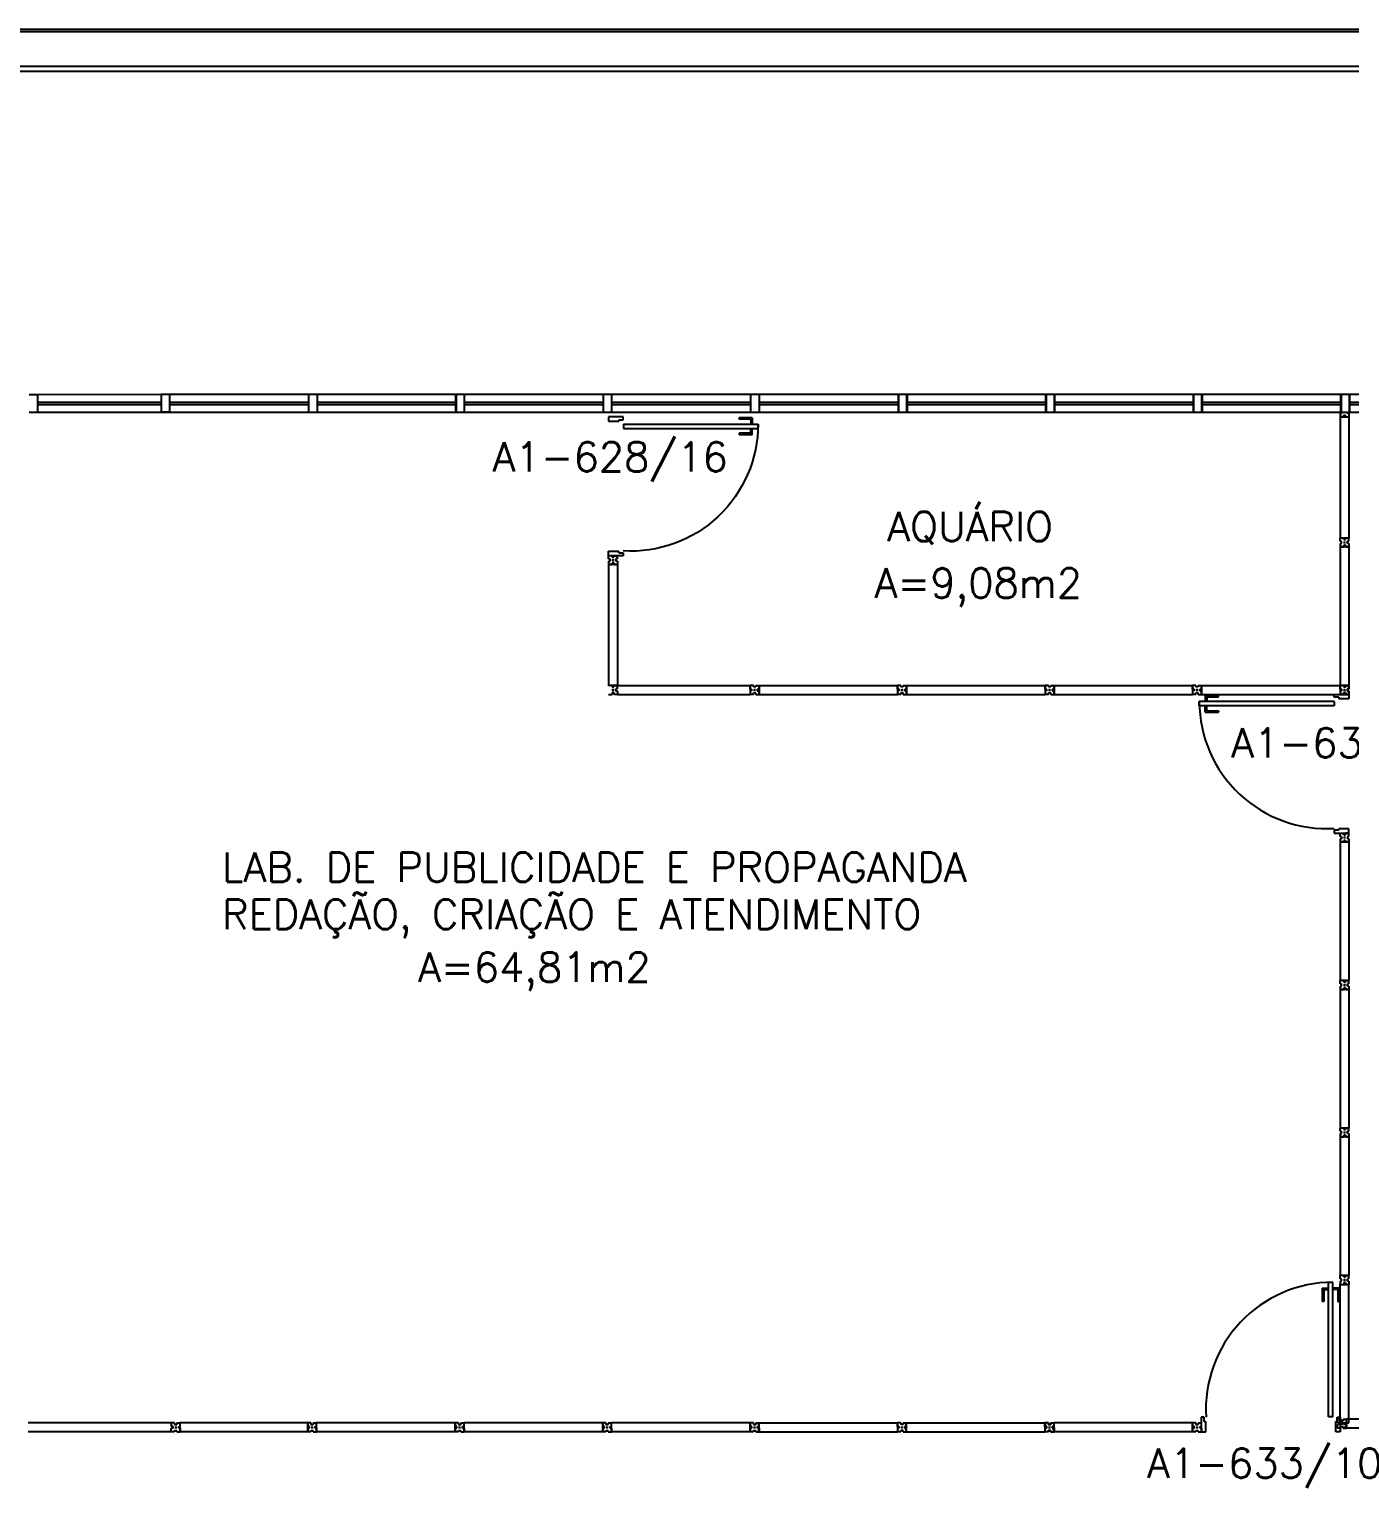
# Model space of a CAD drawing. Extents: x -16 to 243, y 482 to 579.
# Drawn here: x 156.39 to 165.34, y 504.55 to 514.44 of the extents above; entities that cross this region are included whole.
import ezdxf

# ---------------------------------------------------------------- set-up
doc = ezdxf.new("R2010")
doc.units = 0
doc.header["$LTSCALE"] = 0.02
doc.header["$MEASUREMENT"] = 0
doc.layers.get('0').update_dxf_attribs({"linetype": 'CONTINUOUS'})
for name, color, linetype in [('1', 1, 'CONTINUOUS'), ('ALV', 2, 'CONTINUOUS'), ('AR-ALV-VT2', 2, 'CONTINUOUS'), ('AR-DIV-EXI', 2, 'CONTINUOUS'), ('AR-ESQ', 7, 'CONTINUOUS'), ('AR-ESQ-CRT', 243, 'CONTINUOUS'), ('BI-ESQ', 7, 'CONTINUOUS'), ('DIV', 2, 'CONTINUOUS'), ('TEXTO', 2, 'CONTINUOUS'), ('TEXTO-ENDEREÇO', 2, 'CONTINUOUS'), ('ÁREA', 2, 'CONTINUOUS')]:
    doc.layers.add(name, color=color, linetype=linetype)
doc.styles.add('UNB-100', font='simplex.shx', dxfattribs={"height": 0.2})
doc.styles.add('UNB-100-1', font='simplex.shx', dxfattribs={"height": 0.2})

# ---------------------------------------------------------------- blocks, each defined once
blk = doc.blocks.new('DIVMT-SLN')
for p, q in [((-0.03, 0.03), (-0.03, 0.006)), ((-0.008, 0.03), (-0.03, 0.03)), ((-0.0185, 0.006), (-0.03, 0.006)), ((-0.0185, -0.006), (-0.0185, 0.006)), ((-0.008, 0.03), (-0.008, 0.02)), ((-0.008, 0.02), (0.008, 0.02)), ((-0.0051, 0), (0.0051, 0)), ((0.0051, 0), (-0.0051, 0)), ((-0.0051, 0), (0.0051, 0)), ((0, -0.0051), (0, 0.0051)), ((0, 0.0051), (0, -0.0051)), ((0.008, 0.03), (0.008, 0.02)), ((0.008, 0.03), (0.03, 0.03)), ((0.0205, 0.006), (0.03, 0.006)), ((0.0205, -0.006), (0.0205, 0.006)), ((0.0205, 0.006), (0.0205, -0.006)), ((0.0205, 0.006), (0.03, 0.006)), ((0.97, 0.03), (0.03, 0.03)), ((0.03, 0.006), (0.03, 0.03)), ((0.03, -0.03), (0.03, 0.03)), ((0.03, -0.005), (0.03, 0.005)), ((0.97, -0.03), (0.97, 0.03)), ((0.97, 0.03), (0.97, 0.009)), ((0.97, 0.009), (0.97, 0.027)), ((0.9795, 0.006), (0.97, 0.006)), ((0.97, -0.005), (0.97, 0.005)), ((0.9795, 0.006), (0.9795, -0.006)), ((1.0051, 0), (0.9949, 0)), ((1, 0.0051), (1, -0.0051)), ((-0.0185, -0.006), (-0.03, -0.006)), ((-0.03, -0.03), (-0.03, -0.006)), ((-0.008, -0.03), (-0.03, -0.03)), ((-0.008, -0.03), (-0.008, -0.02)), ((-0.008, -0.02), (0.008, -0.02)), ((0.008, -0.03), (0.008, -0.02)), ((0.008, -0.03), (0.03, -0.03)), ((0.0205, -0.006), (0.03, -0.006)), ((0.0205, -0.006), (0.03, -0.006)), ((0.03, -0.006), (0.03, -0.03)), ((0.97, -0.03), (0.03, -0.03)), ((0.9795, -0.006), (0.97, -0.006)), ((0.97, -0.009), (0.97, -0.027))]:
    blk.add_line(p, q)
blk = doc.blocks.new('ESQCIR2-SLN')
at = {"color": 2}
for p, q in [((0.06, 0.1191), (0, 0.1191)), ((0, 0.1191), (0, 0)), ((0.06, -0.0009), (0.06, 0.1191)), ((1, 0.1191), (1, 0)), ((1.06, 0.1191), (1, 0.1191)), ((1.06, -0.0009), (1.06, 0.1191)), ((2, 0.1191), (2, 0)), ((2.06, 0.1191), (2, 0.1191)), ((2.06, -0.0009), (2.06, 0.1191)), ((3, 0.1191), (3, 0)), ((3.06, 0.1191), (3, 0.1191)), ((3.06, -0.0009), (3.06, 0.1191)), ((4, 0.1191), (4, 0)), ((4.06, 0.1191), (4, 0.1191)), ((4.06, -0.0009), (4.06, 0.1191)), ((5, 0.1191), (5, 0)), ((5.06, 0.1191), (5, 0.1191)), ((5.06, -0.0009), (5.06, 0.1191)), ((0.06, 0.0531), (1, 0.0531)), ((1, 0.0651), (0.0606, 0.0651)), ((1.06, 0.0531), (2, 0.0531)), ((2, 0.0651), (1.0606, 0.0651)), ((2.06, 0.0531), (3, 0.0531)), ((3, 0.0651), (2.0606, 0.0651)), ((3.06, 0.0531), (4, 0.0531)), ((4, 0.0651), (3.0606, 0.0651)), ((4.06, 0.0531), (5, 0.0531)), ((5, 0.0651), (4.0606, 0.0651)), ((5.06, 0.0531), (6, 0.0531)), ((6, 0.0651), (5.0606, 0.0651)), ((0, -0.0009), (0.06, -0.0009)), ((1, -0.0009), (1.06, -0.0009)), ((2, -0.0009), (2.06, -0.0009)), ((3, -0.0009), (3.06, -0.0009)), ((4, -0.0009), (4.06, -0.0009)), ((5, -0.0009), (5.06, -0.0009))]:
    blk.add_line(p, q, dxfattribs=at)
at = {"color": 1}
for p, q in [((1, 0.1191), (0.0606, 0.1191)), ((2, 0.1191), (1.0606, 0.1191)), ((3, 0.1191), (2.0606, 0.1191)), ((4, 0.1191), (3.0606, 0.1191)), ((5, 0.1191), (4.0606, 0.1191)), ((6, 0.1191), (5.0606, 0.1191)), ((0.06, -0.0009), (1, -0.0009)), ((1.06, -0.0009), (2, -0.0009)), ((2.06, -0.0009), (3, -0.0009)), ((3.06, -0.0009), (4, -0.0009)), ((4.06, -0.0009), (5, -0.0009)), ((5.06, -0.0009), (6, -0.0009))]:
    blk.add_line(p, q, dxfattribs=at)
blk = doc.blocks.new('DIV006')
at = {"layer": 'AR-ESQ', "color": 2}
for p, q in [((161.109, 17.6407), (161.049, 17.6407)), ((161.109, 17.5219), (161.109, 17.6407)), ((161.9447, 17.6419), (161.9447, 17.5228)), ((162.0047, 17.6419), (161.9447, 17.6419)), ((162.0047, 17.5219), (162.0047, 17.6419)), ((162.9447, 17.6419), (162.9447, 17.5228)), ((163.0047, 17.6419), (162.9447, 17.6419)), ((163.0047, 17.5219), (163.0047, 17.6419)), ((163.9447, 17.6419), (163.9447, 17.5228)), ((161.0511, 17.5219), (161.109, 17.5219)), ((161.1111, 17.5759), (161.9447, 17.5759)), ((161.9447, 17.5879), (161.1118, 17.5879)), ((161.9447, 17.5219), (162.0047, 17.5219)), ((162.0047, 17.5219), (161.9447, 17.5219)), ((162.0047, 17.5759), (162.9447, 17.5759)), ((162.9447, 17.5879), (162.0054, 17.5879)), ((162.9447, 17.5219), (163.0047, 17.5219)), ((163.0047, 17.5759), (163.9447, 17.5759)), ((163.9447, 17.5879), (163.0054, 17.5879))]:
    blk.add_line(p, q, dxfattribs=at)
at = {"layer": 'AR-ESQ', "color": 1}
for p, q in [((161.9447, 17.6419), (161.109, 17.6407)), ((162.9447, 17.6419), (162.0054, 17.6419)), ((163.9447, 17.6419), (163.0054, 17.6419)), ((161.109, 17.5219), (161.9447, 17.5219)), ((162.0047, 17.5219), (162.9447, 17.5219)), ((163.0047, 17.5219), (163.9447, 17.5219))]:
    blk.add_line(p, q, dxfattribs=at)
at = {"layer": 'AR-ESQ'}
for p, q in [((164.0047, 17.6419), (163.9447, 17.6419)), ((166.9447, 17.6419), (166.0054, 17.6419)), ((163.9447, 17.5219), (164.0047, 17.5219)), ((166.0047, 17.5759), (166.9447, 17.5759)), ((166.0047, 17.5219), (166.9447, 17.5219)), ((166.9447, 17.5879), (166.0054, 17.5879))]:
    blk.add_line(p, q, dxfattribs=at)
at = {"layer": 'AR-ESQ-CRT'}
for p, q in [((166.9447, 17.6419), (166.9447, 17.5228)), ((167.0047, 17.6419), (166.9447, 17.6419)), ((166.9447, 17.5219), (167.0047, 17.5219))]:
    blk.add_line(p, q, dxfattribs=at)
at = {"layer": 'AR-ESQ', "color": 2, "rotation": 1.62844e-11}
for p in [(163.9411, 17.5228), (169.9411, 17.5228)]:
    blk.add_blockref('ESQCIR2-SLN', p, dxfattribs=at)
at = {"layer": 'AR-ESQ', "rotation": 1.62844e-11}
blk.add_blockref('ESQCIR2-SLN', (166.9447, 17.5228), dxfattribs=at)
blk = doc.blocks.new('PDV2D-SLN')
at = {"layer": 'DIV'}
for p, q in [((0.0299, 0.05), (0.0599, 0.05)), ((0.0299, 0.035), (0.0299, 0.05)), ((0.0299, -0.035), (0.0299, 0.035)), ((0.0599, 0.05), (0.0599, -0.0199)), ((0.9412, 0.05), (0.9412, -0.0199)), ((0.9712, 0.05), (0.9412, 0.05)), ((0.9712, 0.035), (0.9712, 0.05)), ((0.9712, -0.035), (0.9712, 0.035)), ((0.0299, -0.05), (0.0299, -0.0347)), ((0.05, -0.05), (0.0299, -0.05)), ((0.05, -0.0199), (0.0599, -0.0199)), ((0.05, -0.0199), (0.05, -0.05)), ((0.0787, -0.0505), (0.1087, -0.0505)), ((0.0787, -0.0505), (0.0787, -0.9647)), ((0.1087, -0.0505), (0.1087, -0.9647)), ((0.9512, -0.0199), (0.9412, -0.0199)), ((0.9512, -0.0199), (0.9512, -0.05)), ((0.9512, -0.05), (0.9712, -0.05)), ((0.9712, -0.05), (0.9712, -0.0347)), ((0.1087, -0.9647), (0.0787, -0.9647))]:
    blk.add_line(p, q, dxfattribs=at)
at = {"layer": 'DIV', "color": 1}
for p, q in [((0.0362, -0.9247), (0.0362, -0.8347)), ((0.0462, -0.8347), (0.0364, -0.8347)), ((0.0462, -0.9147), (0.0462, -0.8347)), ((0.1409, -0.9147), (0.1409, -0.8347)), ((0.1409, -0.8347), (0.1507, -0.8347)), ((0.1509, -0.9247), (0.1509, -0.8347)), ((0.0362, -0.9247), (0.0763, -0.9247)), ((0.0462, -0.9147), (0.0763, -0.9147)), ((0.1409, -0.9147), (0.1108, -0.9147)), ((0.1509, -0.9247), (0.1108, -0.9247))]:
    blk.add_line(p, q, dxfattribs=at)
blk.add_arc((0.0764, -0.1004), 0.8643, 270.15639, 3.34503, dxfattribs=at)
blk = doc.blocks.new('DIV-SLN')
for p, q in [((-0.0051, 0), (0.0051, 0)), ((0, -0.0051), (0, 0.0051)), ((0.0205, 0.006), (0.03, 0.006)), ((0.0205, -0.006), (0.0205, 0.006)), ((0.03, 0.03), (0.97, 0.03)), ((0.03, 0.03), (0.03, -0.03)), ((0.03, 0.009), (0.03, 0.027)), ((0.03, 0.005), (0.03, -0.005)), ((0.97, 0.03), (0.97, -0.03)), ((0.9795, 0.006), (0.97, 0.006)), ((0.97, 0.005), (0.97, -0.005)), ((0.9795, -0.006), (0.9795, 0.006)), ((1.0051, 0), (0.9949, 0)), ((0.9949, 0), (1.0051, 0)), ((1, -0.0051), (1, 0.0051)), ((0.0205, -0.006), (0.03, -0.006)), ((0.03, -0.03), (0.03, -0.009)), ((0.03, -0.009), (0.03, -0.027)), ((0.03, -0.03), (0.97, -0.03)), ((0.9795, -0.006), (0.97, -0.006))]:
    blk.add_line(p, q)
blk = doc.blocks.new('MTINI-SLN')
for p, q in [((-0.03, 0.008), (-0.03, 0.03)), ((0.03, 0.03), (-0.03, 0.03)), ((-0.03, 0.008), (-0.02, 0.008)), ((-0.009, 0.03), (-0.027, 0.03)), ((-0.02, 0.008), (-0.02, 0)), ((-0.0009, 0), (-0.02, 0)), ((-0.006, 0.0205), (-0.006, 0.03)), ((-0.006, 0.0225), (-0.006, 0.027)), ((-0.006, 0.0205), (0.006, 0.0205)), ((0.0051, 0), (-0.0051, 0)), ((0.005, 0.03), (-0.005, 0.03)), ((0.004, 0.0205), (-0.004, 0.0205)), ((0.02, 0), (-0.0009, 0)), ((0, -0.0051), (0, 0.0051)), ((0.006, 0.0205), (0.006, 0.03)), ((0.006, 0.0225), (0.006, 0.027)), ((0.009, 0.03), (0.027, 0.03)), ((0.03, 0.008), (0.02, 0.008)), ((0.02, 0), (0.02, 0.008)), ((0.03, 0.008), (0.03, 0.03))]:
    blk.add_line(p, q)
blk = doc.blocks.new('MTT-SLN')
for p, q in [((-0.008, 0.03), (-0.03, 0.03)), ((-0.03, 0.03), (-0.03, 0.006)), ((-0.0185, 0.006), (-0.03, 0.006)), ((-0.0185, -0.006), (-0.0185, 0.006)), ((-0.008, 0.03), (-0.008, 0.02)), ((-0.008, 0.02), (0.008, 0.02)), ((-0.0051, 0), (0.0051, 0)), ((0, -0.0051), (0, 0.0051)), ((0.008, 0.03), (0.03, 0.03)), ((0.008, 0.03), (0.008, 0.02)), ((0.0205, -0.006), (0.0205, 0.006)), ((0.0205, 0.006), (0.03, 0.006)), ((0.03, 0.006), (0.03, 0.03)), ((-0.03, -0.03), (-0.03, -0.006)), ((-0.0185, -0.006), (-0.03, -0.006)), ((-0.008, -0.03), (-0.03, -0.03)), ((-0.008, -0.02), (0.008, -0.02)), ((-0.008, -0.03), (-0.008, -0.02)), ((0.008, -0.03), (0.008, -0.02)), ((0.008, -0.03), (0.03, -0.03)), ((0.0205, -0.006), (0.03, -0.006)), ((0.03, -0.006), (0.03, -0.03))]:
    blk.add_line(p, q)

msp = doc.modelspace()

# ---------------------------------------------------------------- linework, layer by layer
at = {"layer": 'ALV'}
for p, q in [((6.2094, 514.4407), (222.3841, 514.4407)), ((6.2094, 514.1907), (222.1841, 514.1907))]:
    msp.add_line(p, q, dxfattribs=at)
at = {"layer": 'AR-ALV-VT2'}
for p, q in [((120.2868, 514.4259), (222.1868, 514.4259)), ((120.2868, 514.1559), (222.1868, 514.1559))]:
    msp.add_line(p, q, dxfattribs=at)
at = {"layer": 'DIV'}
for p, q in [((165.2753, 511.8137), (165.2753, 510.9896)), ((165.3353, 511.8137), (165.3353, 510.9896)), ((165.3353, 510.9896), (165.2753, 510.9896)), ((165.2753, 510.9676), (165.2753, 510.9896)), ((165.2753, 510.9676), (165.2853, 510.9676)), ((165.2753, 510.9516), (165.2753, 510.9296)), ((165.2753, 510.9516), (165.2853, 510.9516)), ((165.2853, 510.9516), (165.2853, 510.9676)), ((165.2993, 510.9801), (165.2993, 510.9896)), ((165.2993, 510.9801), (165.2993, 510.9896)), ((165.2993, 510.9801), (165.3113, 510.9801)), ((165.3113, 510.9801), (165.2993, 510.9801)), ((165.3113, 510.9411), (165.2993, 510.9411)), ((165.2993, 510.9411), (165.2993, 510.9296)), ((165.3002, 510.9596), (165.3104, 510.9596)), ((165.3104, 510.9596), (165.3002, 510.9596)), ((165.3053, 510.9545), (165.3053, 510.9647)), ((165.3053, 510.9647), (165.3053, 510.9545)), ((165.3053, 510.9545), (165.3053, 510.9647)), ((165.3113, 510.9801), (165.3113, 510.9896)), ((165.3113, 510.9801), (165.3113, 510.9896)), ((165.3113, 510.9411), (165.3113, 510.9296)), ((165.3253, 510.9516), (165.3253, 510.9676)), ((165.3353, 510.9676), (165.3253, 510.9676)), ((165.3353, 510.9516), (165.3253, 510.9516)), ((165.3353, 510.9676), (165.3353, 510.9896)), ((165.3353, 510.9516), (165.3353, 510.9296)), ((160.3749, 510.8701), (160.3149, 510.8701)), ((160.3149, 510.8481), (160.3149, 510.8701)), ((160.3389, 510.8701), (160.3149, 510.8701)), ((160.3149, 510.8481), (160.3249, 510.8481)), ((160.3249, 510.8321), (160.3249, 510.8481)), ((160.3389, 510.8606), (160.3389, 510.8701)), ((160.3389, 510.8606), (160.3389, 510.8701)), ((160.3389, 510.8606), (160.3509, 510.8606)), ((160.3509, 510.8606), (160.3389, 510.8606)), ((160.3398, 510.8401), (160.35, 510.8401)), ((160.3398, 510.8401), (160.35, 510.8401)), ((160.35, 510.8401), (160.3398, 510.8401)), ((160.3499, 510.8701), (160.3399, 510.8701)), ((160.3449, 510.8452), (160.3449, 510.835)), ((160.3449, 510.835), (160.3449, 510.8452)), ((160.3449, 510.8452), (160.3449, 510.835)), ((160.3449, 510.835), (160.3449, 510.8452)), ((160.3509, 510.8606), (160.3509, 510.8701)), ((160.3509, 510.8606), (160.3509, 510.8701)), ((160.3509, 510.8701), (160.3749, 510.8701)), ((160.3649, 510.8321), (160.3649, 510.8481)), ((160.3749, 510.8481), (160.3649, 510.8481)), ((160.3749, 510.8481), (160.3749, 510.8701)), ((165.2753, 510.9296), (165.2993, 510.9296)), ((165.3353, 510.9296), (165.3113, 510.9296)), ((160.3149, 510.8321), (160.3149, 510.8101)), ((160.3149, 510.8321), (160.3249, 510.8321)), ((160.3149, 510.8101), (160.3359, 510.8101)), ((160.3749, 510.8101), (160.3149, 510.8101)), ((160.3149, 510.8101), (160.3149, 509.9869)), ((160.3149, 510.8101), (160.3389, 510.8101)), ((160.3359, 510.8101), (160.3179, 510.8101)), ((160.3509, 510.8216), (160.3389, 510.8216)), ((160.3389, 510.8216), (160.3389, 510.8101)), ((160.3389, 510.8196), (160.3389, 510.8101)), ((160.3389, 510.8196), (160.3509, 510.8196)), ((160.3499, 510.8101), (160.3399, 510.8101)), ((160.3509, 510.8216), (160.3509, 510.8101)), ((160.3509, 510.8196), (160.3509, 510.8101)), ((160.3749, 510.8101), (160.3509, 510.8101)), ((160.3539, 510.8101), (160.3719, 510.8101)), ((160.3749, 510.8321), (160.3649, 510.8321)), ((160.3749, 510.8321), (160.3749, 510.8101)), ((160.3749, 510.8101), (160.3749, 509.9869)), ((160.3749, 509.9896), (160.3149, 509.9896)), ((160.3389, 509.9896), (160.3149, 509.9896)), ((160.3389, 509.9801), (160.3389, 509.9896)), ((160.3389, 509.9801), (160.3389, 509.9896)), ((160.3389, 509.9801), (160.3509, 509.9801)), ((160.3509, 509.9801), (160.3389, 509.9801)), ((160.3398, 509.9596), (160.35, 509.9596)), ((160.35, 509.9596), (160.3398, 509.9596)), ((160.3499, 509.9896), (160.3399, 509.9896)), ((160.3449, 509.9545), (160.3449, 509.9647)), ((160.3449, 509.9647), (160.3449, 509.9545)), ((160.3449, 509.9545), (160.3449, 509.9647)), ((160.3509, 509.9801), (160.3509, 509.9896)), ((160.3509, 509.9801), (160.3509, 509.9896)), ((160.3509, 509.9896), (160.3749, 509.9896)), ((160.3649, 509.9516), (160.3649, 509.9676)), ((160.3749, 509.9676), (160.3649, 509.9676)), ((160.3749, 509.9516), (160.3649, 509.9516)), ((160.3749, 509.9676), (160.3749, 509.9896)), ((160.3749, 509.9896), (161.2753, 509.9896)), ((160.3749, 509.9516), (160.3749, 509.9296)), ((161.2753, 509.9656), (161.2753, 509.9896)), ((161.2973, 509.9896), (161.2753, 509.9896)), ((161.2753, 509.9896), (161.2753, 509.9296)), ((161.2848, 509.9656), (161.2753, 509.9656)), ((161.2848, 509.9656), (161.2753, 509.9656)), ((161.2753, 509.9646), (161.2753, 509.9546)), ((161.2753, 509.9536), (161.2753, 509.9296)), ((161.2848, 509.9536), (161.2753, 509.9536)), ((161.2848, 509.9536), (161.2753, 509.9536)), ((161.2848, 509.9656), (161.2848, 509.9536)), ((161.2848, 509.9536), (161.2848, 509.9656)), ((161.2973, 509.9896), (161.2973, 509.9796)), ((161.3133, 509.9796), (161.2973, 509.9796)), ((161.3104, 509.9596), (161.3002, 509.9596)), ((161.3002, 509.9596), (161.3104, 509.9596)), ((161.3104, 509.9596), (161.3002, 509.9596)), ((161.3053, 509.9647), (161.3053, 509.9545)), ((161.3053, 509.9545), (161.3053, 509.9647)), ((161.3133, 509.9896), (161.3133, 509.9796)), ((161.3133, 509.9896), (161.3353, 509.9896)), ((161.3238, 509.9656), (161.3353, 509.9656)), ((161.3238, 509.9656), (161.3238, 509.9536)), ((161.3238, 509.9536), (161.3353, 509.9536)), ((161.3353, 509.9896), (161.3353, 509.9656)), ((161.3353, 509.9296), (161.3353, 509.9536)), ((160.3149, 509.9296), (160.3389, 509.9296)), ((160.3509, 509.9411), (160.3389, 509.9411)), ((160.3389, 509.9411), (160.3389, 509.9296)), ((160.3509, 509.9411), (160.3509, 509.9296)), ((160.3749, 509.9296), (160.3509, 509.9296)), ((160.3749, 509.9296), (161.2753, 509.9296)), ((161.2973, 509.9296), (161.2753, 509.9296)), ((161.2973, 509.9296), (161.2973, 509.9396)), ((161.3133, 509.9396), (161.2973, 509.9396)), ((161.3133, 509.9296), (161.3133, 509.9396)), ((161.3133, 509.9296), (161.3353, 509.9296)), ((165.2753, 508.9663), (165.2753, 508.9883)), ((165.2753, 508.9883), (165.2993, 508.9883)), ((165.2753, 508.9663), (165.2853, 508.9663)), ((165.2853, 508.9663), (165.2853, 508.9503)), ((165.2993, 508.9768), (165.2993, 508.9883)), ((165.2993, 508.9768), (165.3113, 508.9768)), ((165.3002, 508.9583), (165.3104, 508.9583)), ((165.3104, 508.9583), (165.3002, 508.9583)), ((165.3053, 508.9634), (165.3053, 508.9532)), ((165.3053, 508.9532), (165.3053, 508.9634)), ((165.3053, 508.9634), (165.3053, 508.9532)), ((165.3113, 508.9768), (165.3113, 508.9883)), ((165.3353, 508.9883), (165.3113, 508.9883)), ((165.3353, 508.9663), (165.3253, 508.9663)), ((165.3253, 508.9663), (165.3253, 508.9503)), ((165.3353, 508.9663), (165.3353, 508.9883)), ((165.2753, 508.9503), (165.2853, 508.9503)), ((165.2753, 508.9503), (165.2753, 508.9283)), ((165.2993, 508.9283), (165.2753, 508.9283)), ((165.2753, 508.9283), (165.3353, 508.9283)), ((165.2993, 508.9378), (165.3113, 508.9378)), ((165.2993, 508.9378), (165.2993, 508.9283)), ((165.3113, 508.9378), (165.2993, 508.9378)), ((165.2993, 508.9378), (165.2993, 508.9283)), ((165.3003, 508.9283), (165.3103, 508.9283)), ((165.3113, 508.9378), (165.3113, 508.9283)), ((165.3113, 508.9378), (165.3113, 508.9283)), ((165.3113, 508.9283), (165.3353, 508.9283)), ((165.3353, 508.9503), (165.3253, 508.9503)), ((165.3353, 508.9503), (165.3353, 508.9283)), ((157.3505, 504.9883), (156.3792, 504.9883)), ((157.3505, 504.9283), (156.3792, 504.9283)), ((157.3725, 504.9883), (157.3505, 504.9883)), ((157.3505, 504.9883), (157.3505, 504.9643)), ((157.362, 504.9643), (157.3505, 504.9643)), ((157.3505, 504.9283), (157.3505, 504.9523)), ((157.362, 504.9523), (157.3505, 504.9523)), ((157.3725, 504.9283), (157.3505, 504.9283)), ((157.362, 504.9523), (157.362, 504.9643)), ((157.3725, 504.9883), (157.3725, 504.9783)), ((157.3725, 504.9783), (157.3885, 504.9783)), ((157.3725, 504.9383), (157.3885, 504.9383)), ((157.3725, 504.9283), (157.3725, 504.9383)), ((157.3754, 504.9583), (157.3856, 504.9583)), ((157.3856, 504.9583), (157.3754, 504.9583)), ((157.3754, 504.9583), (157.3856, 504.9583)), ((157.3805, 504.9634), (157.3805, 504.9532)), ((157.3805, 504.9532), (157.3805, 504.9634)), ((157.3885, 504.9883), (157.4105, 504.9883)), ((157.3885, 504.9883), (157.3885, 504.9783)), ((157.3885, 504.9283), (157.3885, 504.9383)), ((157.3885, 504.9283), (157.4105, 504.9283)), ((157.401, 504.9643), (157.4105, 504.9643)), ((157.401, 504.9643), (157.401, 504.9523)), ((157.401, 504.9523), (157.401, 504.9643)), ((157.401, 504.9643), (157.4105, 504.9643)), ((157.401, 504.9523), (157.4105, 504.9523)), ((157.401, 504.9523), (157.4105, 504.9523)), ((157.4105, 504.9283), (157.4105, 504.9883)), ((157.4105, 504.9643), (157.4105, 504.9883)), ((158.2753, 504.9883), (157.4105, 504.9883)), ((157.4105, 504.9533), (157.4105, 504.9633)), ((157.4105, 504.9523), (157.4105, 504.9283)), ((158.2753, 504.9283), (157.4105, 504.9283)), ((158.2753, 504.9883), (158.2753, 504.9673)), ((158.2753, 504.9283), (158.2753, 504.9883)), ((158.2753, 504.9673), (158.2753, 504.9853)), ((158.2848, 504.9643), (158.2753, 504.9643)), ((158.2753, 504.9533), (158.2753, 504.9633)), ((158.2848, 504.9523), (158.2753, 504.9523)), ((158.2753, 504.9493), (158.2753, 504.9313)), ((158.2848, 504.9643), (158.2848, 504.9523)), ((158.3104, 504.9583), (158.3002, 504.9583)), ((158.3053, 504.9634), (158.3053, 504.9532)), ((161.2973, 504.9883), (161.2753, 504.9883)), ((161.2753, 504.9883), (161.2753, 504.9643)), ((161.2868, 504.9643), (161.2753, 504.9643)), ((161.2753, 504.9283), (161.2753, 504.9523)), ((161.2868, 504.9523), (161.2753, 504.9523)), ((161.2973, 504.9283), (161.2753, 504.9283)), ((161.2868, 504.9523), (161.2868, 504.9643)), ((161.2973, 504.9883), (161.2973, 504.9783)), ((161.2973, 504.9783), (161.3133, 504.9783)), ((161.2973, 504.9383), (161.3133, 504.9383)), ((161.2973, 504.9283), (161.2973, 504.9383)), ((161.3002, 504.9583), (161.3104, 504.9583)), ((161.3104, 504.9583), (161.3002, 504.9583)), ((161.3002, 504.9583), (161.3104, 504.9583)), ((161.3053, 504.9634), (161.3053, 504.9532)), ((161.3053, 504.9532), (161.3053, 504.9634)), ((161.3133, 504.9883), (161.3353, 504.9883)), ((161.3133, 504.9883), (161.3133, 504.9783)), ((161.3133, 504.9283), (161.3133, 504.9383)), ((161.3133, 504.9283), (161.3353, 504.9283)), ((161.3258, 504.9643), (161.3353, 504.9643)), ((161.3258, 504.9643), (161.3258, 504.9523)), ((161.3258, 504.9523), (161.3258, 504.9643)), ((161.3258, 504.9643), (161.3353, 504.9643)), ((161.3258, 504.9523), (161.3353, 504.9523)), ((161.3258, 504.9523), (161.3353, 504.9523)), ((161.3353, 504.9283), (161.3353, 504.9883)), ((161.3353, 504.9643), (161.3353, 504.9883)), ((161.3353, 504.9533), (161.3353, 504.9633)), ((161.3353, 504.9523), (161.3353, 504.9283))]:
    msp.add_line(p, q, dxfattribs=at)

# ---------------------------------------------------------------- block references
at = {"layer": '1', "color": 4}
for name, p, rotation in [('MTINI-SLN', (165.3049, 511.8423), 180), ('PDV2D-SLN', (165.2853, 509.9595), 270), ('PDV2D-SLN', (165.3052, 504.9783), 180)]:
    msp.add_blockref(name, p, dxfattribs=dict(at, rotation=rotation))
at = {"layer": '1', "color": 4, "xscale": -1, "rotation": 90}
msp.add_blockref('PDV2D-SLN', (160.3649, 511.8413), dxfattribs=at)
at = {"layer": 'AR-DIV-EXI', "rotation": 2.580437242834613e-05}
msp.add_blockref('DIVMT-SLN', (165.2879, 504.9832), dxfattribs=at)
at = {"layer": 'BI-ESQ', "rotation": 2.58043561439059e-05}
msp.add_blockref('DIV006', (-4.6633, 494.3203), dxfattribs=at)
at = {"layer": 'DIV'}
for name, p, rotation in [('DIVMT-SLN', (165.3053, 509.9596), 90), ('DIVMT-SLN', (162.3053, 509.9596), 180.000000000013), ('DIVMT-SLN', (163.3053, 509.9596), 180.000000000013), ('DIVMT-SLN', (164.3053, 509.9596), 180.000000000013), ('DIVMT-SLN', (165.3053, 509.9596), 180.000000000013), ('DIVMT-SLN', (165.3053, 507.9583), 90), ('DIVMT-SLN', (165.3053, 506.9583), 90), ('DIVMT-SLN', (165.3053, 505.9583), 90), ('DIV-SLN', (165.3053, 504.9583), 90), ('DIVMT-SLN', (162.3039, 504.9583), 180), ('DIVMT-SLN', (163.3039, 504.9583), 180)]:
    msp.add_blockref(name, p, dxfattribs=dict(at, rotation=rotation))
for name, p in [('DIVMT-SLN', (158.3053, 504.9583)), ('DIVMT-SLN', (159.3053, 504.9583)), ('DIVMT-SLN', (160.3053, 504.9583)), ('DIVMT-SLN', (163.3053, 504.9583)), ('MTT-SLN', (164.3053, 504.9583))]:
    msp.add_blockref(name, p, dxfattribs=at)

# ---------------------------------------------------------------- texts
at = {"layer": 'DIV', "style": 'UNB-100-1'}
for s, p in [('A1-633/14', (164.5369, 509.5002)), ('A1-633/10', (163.9665, 504.6151))]:
    msp.add_text(s, height=0.2, dxfattribs=at).set_placement(p)
at = {"layer": 'TEXTO', "style": 'UNB-100'}
for s, p in [('AQUÁRIO', (162.2056, 510.9675)), ('LAB. DE PUBLICIDADE E PROPAGANDA', (157.6946, 508.6571)), ('REDAÇÃO, CRIAÇÃO E ATENDIMENTO', (157.6946, 508.338))]:
    msp.add_text(s, height=0.2, dxfattribs=at).set_placement(p)
at = {"layer": 'TEXTO-ENDEREÇO', "style": 'UNB-100-1'}
msp.add_text('A1-628/16', height=0.2, dxfattribs=at).set_placement((159.5291, 511.4398))
at = {"layer": 'ÁREA', "style": 'UNB-100'}
for s, p in [('A=9,08m2', (162.1195, 510.5845)), ('A=64,81m2', (159.0243, 507.9797))]:
    msp.add_text(s, height=0.2, dxfattribs=at).set_placement(p)

doc.saveas('drawing.dxf')
